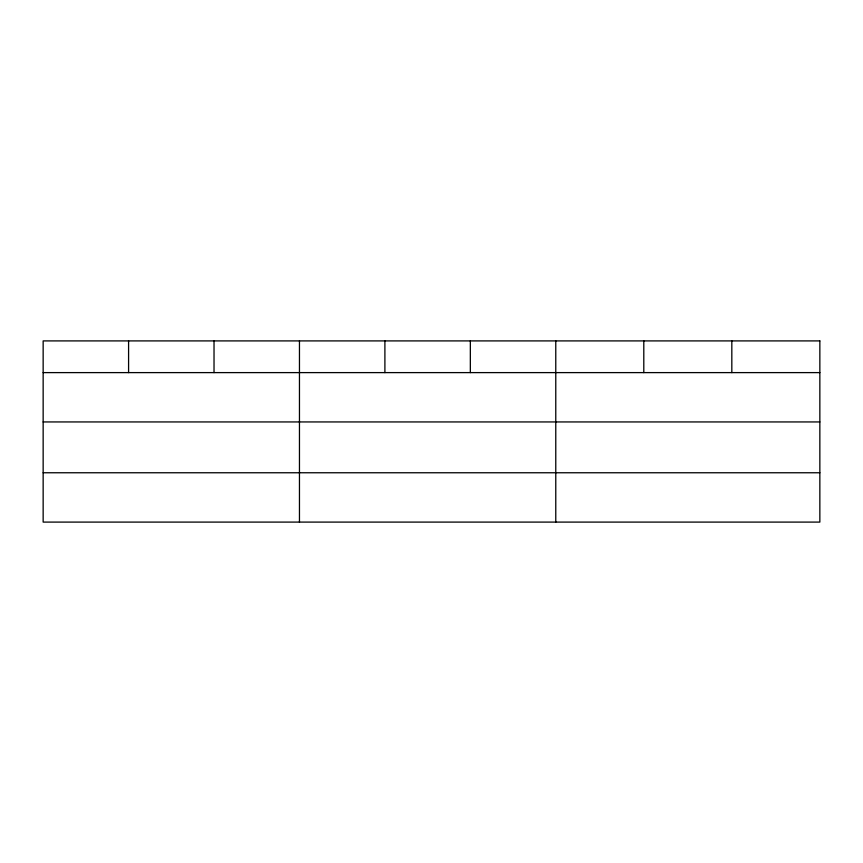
<?xml version="1.0" encoding="UTF-8"?>
<svg xmlns="http://www.w3.org/2000/svg" width="863" height="863" viewBox="0 0 863 863"><rect width="100%" height="100%" fill="white"/><g stroke="black" fill="none" stroke-linecap="round" stroke-linejoin="round"><path stroke-width="1.29" d="M43.15 372.611L819.85 372.611M43.15 421.942L819.85 421.942M43.15 472.762L819.85 472.762M731.824 340.907L731.824 372.611M643.798 340.907L643.798 372.611M555.772 340.907L555.772 522.093M470.335 340.907L470.335 372.611M384.898 340.907L384.898 372.611M299.461 340.907L299.461 522.093M214.024 340.907L214.024 372.611M128.587 340.907L128.587 372.611M819.85 340.907L43.15 340.907L43.15 522.093L819.85 522.093L819.85 340.907"/></g></svg>
